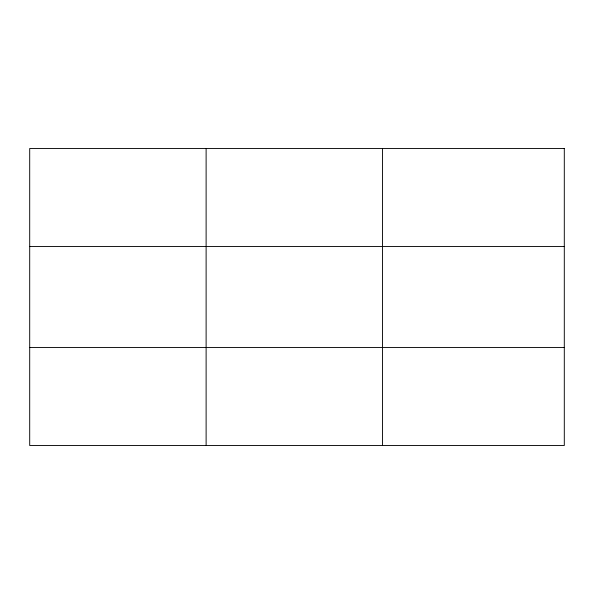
<?xml version="1.0" encoding="UTF-8"?>
<svg xmlns="http://www.w3.org/2000/svg" width="594" height="594" viewBox="0 0 594 594"><rect width="100%" height="100%" fill="white"/><g stroke="black" fill="none" stroke-linecap="round" stroke-linejoin="round"><path stroke-width="0.89" d="M206.118 445.5L206.118 148.5M382.536 445.5L382.536 148.5M29.7 246.51L564.3 246.51M29.7 347.49L564.3 347.49M564.3 148.5L29.7 148.5L29.7 445.5L564.3 445.5L564.3 148.5"/></g></svg>
